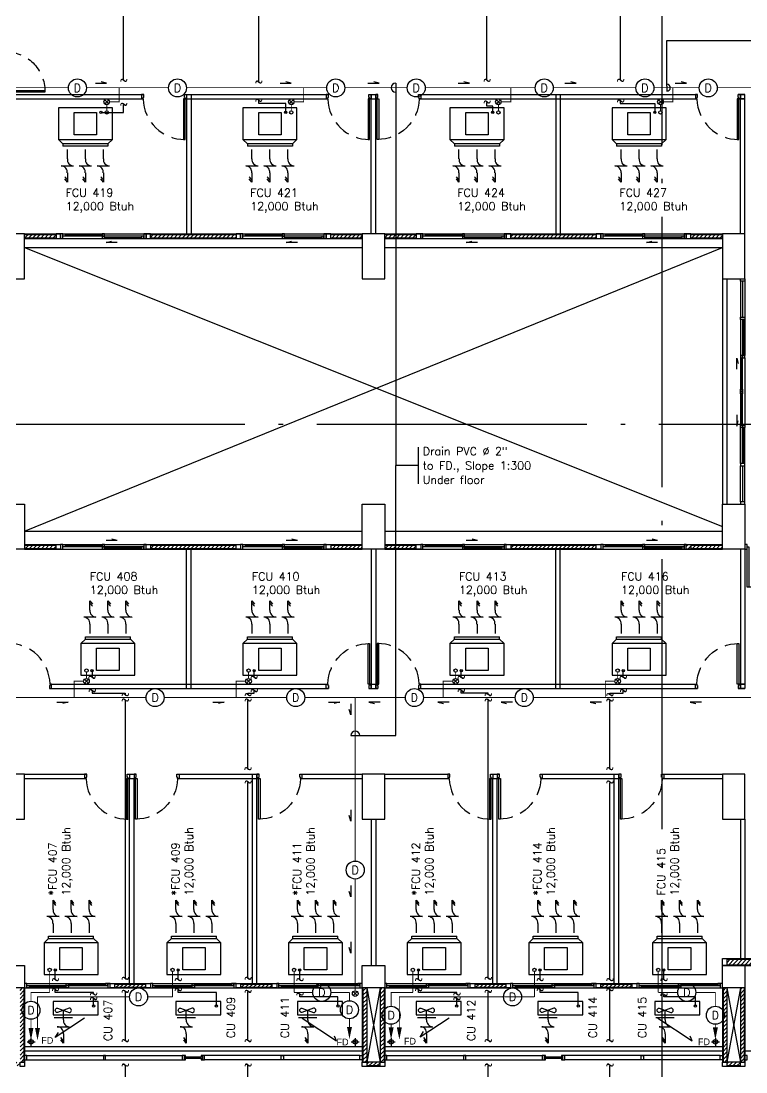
# Model space of a CAD drawing. Header units: millimetres. Extents: x -398 to 816, y -1 to 208.
# Drawn here: x 511.76 to 527.86, y 13.28 to 36.63 of the extents above; entities that cross this region are included whole.
import ezdxf
from ezdxf.enums import TextEntityAlignment as Align

# ---------------------------------------------------------------- set-up
doc = ezdxf.new("R2010")
doc.units = ezdxf.units.MM
doc.linetypes.add('ACAD_ISO04W100', pattern=[30, 24, -3, 0, -3])
doc.linetypes.add('DASHED', pattern=[0.75, 0.5, -0.25])
for name, color, linetype in [('AA_Column', 5, 'Continuous'), ('AA_Door', 3, 'Continuous'), ('AA_FD', 6, 'Continuous'), ('AA_Floor', 31, 'Continuous'), ('AA_Hatch', 8, 'Continuous'), ('AA_Wall', 1, 'Continuous'), ('AA_Window', 4, 'Continuous'), ('AC DRAIN', 240, 'Continuous'), ('AC FCU', 221, 'Continuous'), ('AC LINE', 171, 'Continuous')]:
    doc.layers.add(name, color=color, linetype=linetype)
doc.styles.add('Romand', font='romand.shx')
doc.styles.add('Romans', font='romans.shx')
doc.styles.add('style2', font='vit-s.shx', dxfattribs={"height": 3.2})
pattern_1 = [(45, (-498.769, -475.90679), (-0.0449012806, 0.0449012806), [])]

# ---------------------------------------------------------------- blocks, each defined once
blk = doc.blocks.new('c')
at = {"layer": 'AA_Column', "color": 9}
blk.add_lwpolyline([(0.25, -0.5), (0.25, -0.5), (0.25, 0.5), (-0.25, 0.5), (-0.25, -0.5), (-0.25, -0.5), (-0.25, -0.5), (0.25, -0.5)], close=True, dxfattribs=at)
blk = doc.blocks.new('door_90')
at = {"layer": 'AA_Door', "color": 9}
blk.add_lwpolyline([(0.07, 0.1), (0.07, 1), (0.035, 1), (0.035, 0.1)], close=True, dxfattribs=at)
for points in [[(0, 0), (0, 0.1), (0.035, 0.1), (0.035, 0.065), (0.05, 0.065), (0.05, 0), (0, 0)], [(1, 0), (1, 0.1), (0.965, 0.1), (0.965, 0.065), (0.95, 0.065), (0.95, 0), (1, 0)]]:
    blk.add_lwpolyline(points, dxfattribs=at)
at = {"layer": 'AA_Door', "color": 9, "linetype": 'DASHED', "ltscale": 0.75}
blk.add_arc((0.043, 0.077), 0.923, 1.5795, 90.5293, dxfattribs=at)
blk = doc.blocks.new('door_180s')
at = {"layer": 'AA_Door', "color": 9}
for points in [[(-0.1, 1.9), (0, 1.9), (0, 1.85), (-0.1, 1.85)], [(-0.05, 1.815), (0.85, 1.815), (0.85, 1.85), (-0.05, 1.85)], [(-0.05, 0.085), (-0.95, 0.085), (-0.95, 0.05), (-0.05, 0.05)], [(-0.1, 0.05), (0, 0.05), (0, 0), (-0.1, 0)]]:
    blk.add_lwpolyline(points, close=True, dxfattribs=at)
at = {"layer": 'AA_Door', "color": 9, "linetype": 'DASHED', "ltscale": 0.75}
for centre, start, end in [((-0.027, 1.826), 268.4655, 0.5022), ((-0.073, 0.074), 88.4655, 180.5022)]:
    blk.add_arc(centre, 0.877, start, end, dxfattribs=at)
blk = doc.blocks.new('AC')
at = {"layer": 'AC FCU', "color": 8}
for p, q in [((-0.4, 1.651), (-0.342, 1.578)), ((-0.4, 1.444), (-0.4, 1.651)), ((0, 1.444), (0, 1.651)), ((0, 1.651), (0.058, 1.578)), ((0.4, 1.651), (0.458, 1.578)), ((0.4, 1.444), (0.4, 1.651)), ((-0.4, 1.601), (-0.342, 1.528)), ((0, 1.601), (0.058, 1.528)), ((0.4, 1.601), (0.458, 1.528)), ((-0.264, 1.289), (-0.536, 1.289)), ((0.136, 1.289), (-0.136, 1.289)), ((0.536, 1.289), (0.264, 1.289)), ((-0.4, 1.134), (-0.4, 0.926)), ((0, 1.134), (0, 0.926)), ((0.4, 1.134), (0.4, 0.926))]:
    blk.add_line(p, q, dxfattribs=at)
at = {"layer": 'AC FCU'}
for p, q in [((-0.5, 0.8), (-0.6, 0.7)), ((-0.5, 0.8), (-0.5, 0.85)), ((-0.5, 0.85), (0.5, 0.85)), ((-0.5, 0.8), (0.5, 0.8)), ((0.5, 0.8), (0.5, 0.85)), ((0.5, 0.8), (0.6, 0.7))]:
    blk.add_line(p, q, dxfattribs=at)
blk.add_lwpolyline([(-0.6, 0), (0.6, 0), (0.6, 0.7), (-0.6, 0.7)], close=True, dxfattribs=at)
at = {"layer": 'AC FCU', "color": 8}
blk.add_lwpolyline([(-0.25, 0.1), (-0.25, 0.6), (0.25, 0.6), (0.25, 0.1)], close=True, dxfattribs=at)
at = {"layer": 'AC FCU'}
blk.add_circle((-0.35, 0.1), 0.025, dxfattribs=at)
at = {"layer": 'AC FCU', "color": 8}
for centre, start, end in [((-0.26, 1.429), 173.9498, 268.5513), ((0.14, 1.429), 173.9498, 268.5513), ((0.54, 1.429), 173.9498, 268.5513), ((-0.54, 1.148), 353.9498, 88.5513), ((-0.14, 1.148), 353.9498, 88.5513), ((0.26, 1.148), 353.9498, 88.5513)]:
    blk.add_arc(centre, 0.14, start, end, dxfattribs=at)
blk = doc.blocks.new('ACC1')
at = {"layer": 'AC FCU', "color": 8}
for p, q in [((-0.36, 0.474), (-0.36, 0.067)), ((-0.925, 0.27), (-0.852, 0.328)), ((-0.718, 0.27), (-0.925, 0.27)), ((-0.875, 0.27), (-0.802, 0.328)), ((-0.562, 0.407), (-0.562, 0.134)), ((-0.407, 0.27), (-0.2, 0.27))]:
    blk.add_line(p, q, dxfattribs=at)
at = {"layer": 'AC FCU'}
for p, q in [((0, 0.5), (-0.3, 0.5)), ((-0.3, 0.5), (-0.3, -0.5)), ((0, -0.5), (0, 0.5)), ((-0.3, -0.5), (0, -0.5))]:
    blk.add_line(p, q, dxfattribs=at)
blk.add_lwpolyline([(-0.25, 0.4, -1), (-0.15, 0.4), (-0.25, 0.141, 1), (-0.15, 0.141), (-0.25, 0.4)], format="xyb", dxfattribs=at)
blk.add_circle((-0.1, -0.4), 0.025, dxfattribs=at)
at = {"layer": 'AC FCU', "color": 8}
for centre, start, end in [((-0.703, 0.41), 263.9498, 358.5513), ((-0.422, 0.131), 83.9498, 178.5513)]:
    blk.add_arc(centre, 0.14, start, end, dxfattribs=at)
blk = doc.blocks.new('DOWN')
at = {"layer": 'AC DRAIN'}
for p, q in [((-0.044, -0.044), (0.044, 0.044)), ((0.044, -0.044), (-0.044, 0.044))]:
    blk.add_line(p, q, dxfattribs=at)
blk.add_circle((0, 0), 0.0625, dxfattribs=at)
blk = doc.blocks.new('POINT_Drain')
at = {"layer": 'Defpoints'}
blk.add_circle((0, 0), 0.2, dxfattribs=at)
at = {"layer": 'AC DRAIN', "insert": (0, 0), "char_height": 0.18, "width": 0.25231, "attachment_point": 5, "style": 'Romans'}
blk.add_mtext('D', dxfattribs=at)

msp = doc.modelspace()

# ---------------------------------------------------------------- hatches: boundary and pattern name
at = {"layer": 'AA_Hatch'}
h = msp.add_hatch(dxfattribs=at)
h.set_pattern_fill('ANSI31', color=9, scale=0.02, style=0)
h.set_pattern_definition(pattern_1)
h.paths.add_polyline_path([(512.54, 31.884), (511.84, 31.884), (511.84, 31.814), (512.54, 31.814)])
h = msp.add_hatch(dxfattribs=at)
h.set_pattern_fill('ANSI31', color=9, scale=0.02, style=0)
h.set_pattern_definition(pattern_1)
h.paths.add_polyline_path([(516.54, 31.884), (514.64, 31.884), (514.64, 31.814), (516.54, 31.814)])
h = msp.add_hatch(dxfattribs=at)
h.set_pattern_fill('ANSI31', color=9, scale=0.02, style=0)
h.set_pattern_definition(pattern_1)
h.paths.add_polyline_path([(519.34, 31.884), (518.64, 31.884), (518.64, 31.814), (519.34, 31.814)])
h.paths.add_polyline_path([(520.54, 31.884), (519.84, 31.884), (519.84, 31.814), (520.54, 31.814)])
h = msp.add_hatch(dxfattribs=at)
h.set_pattern_fill('ANSI31', color=9, scale=0.02, style=0)
h.set_pattern_definition(pattern_1)
h.paths.add_polyline_path([(524.54, 31.884), (522.939, 31.884), (522.939, 31.814), (524.54, 31.814)])
h.paths.add_polyline_path([(522.939, 31.884), (522.64, 31.884), (522.64, 31.814), (522.939, 31.814)])
h = msp.add_hatch(dxfattribs=at)
h.set_pattern_fill('ANSI31', color=9, scale=0.02, style=0)
h.set_pattern_definition(pattern_1)
h.paths.add_polyline_path([(527.34, 31.884), (526.64, 31.884), (526.64, 31.814), (527.34, 31.814)])
h = msp.add_hatch(dxfattribs=at)
h.set_pattern_fill('ANSI31', color=9, scale=0.02, style=0)
h.set_pattern_definition(pattern_1)
h.paths.add_polyline_path([(512.54, 24.914), (512.54, 24.984), (511.84, 24.984), (511.84, 24.914)])
h = msp.add_hatch(dxfattribs=at)
h.set_pattern_fill('ANSI31', color=9, scale=0.02, style=0)
h.set_pattern_definition(pattern_1)
h.paths.add_polyline_path([(514.64, 24.984), (514.64, 24.914), (516.54, 24.914), (516.54, 24.984)])
h = msp.add_hatch(dxfattribs=at)
h.set_pattern_fill('ANSI31', color=9, scale=0.02, style=0)
h.set_pattern_definition(pattern_1)
h.paths.add_polyline_path([(520.54, 24.914), (520.54, 24.984), (519.84, 24.984), (519.84, 24.914)])
h.paths.add_polyline_path([(519.34, 24.914), (519.34, 24.984), (518.64, 24.984), (518.64, 24.914)])
h = msp.add_hatch(dxfattribs=at)
h.set_pattern_fill('ANSI31', color=9, scale=0.02, style=0)
h.set_pattern_definition(pattern_1)
h.paths.add_polyline_path([(524.54, 24.984), (522.939, 24.984), (522.939, 24.914), (524.54, 24.914)])
h.paths.add_polyline_path([(522.939, 24.984), (522.64, 24.984), (522.64, 24.914), (522.939, 24.914)])
h = msp.add_hatch(dxfattribs=at)
h.set_pattern_fill('ANSI31', color=9, scale=0.02, style=0)
h.set_pattern_definition(pattern_1)
h.paths.add_polyline_path([(527.34, 24.984), (526.54, 24.984), (526.54, 24.914), (527.34, 24.914)])
h = msp.add_hatch(dxfattribs=at)
h.set_pattern_fill('ANSI31', color=9, scale=0.02, style=0)
h.set_pattern_definition(pattern_1)
h.paths.add_polyline_path([(534.24, 15.784), (527.44, 15.784), (527.44, 15.664), (534.24, 15.664)])
h.paths.add_polyline_path([(535.44, 15.149), (535.355, 15.149), (535.355, 13.499), (535.44, 13.499)])
h.paths.add_polyline_path([(535.74, 13.499), (535.44, 13.499), (535.44, 13.414), (535.74, 13.414)])
h.paths.add_polyline_path([(535.74, 15.784), (535.44, 15.784), (535.44, 15.664), (535.74, 15.664)])
h = msp.add_hatch(dxfattribs=at)
h.set_pattern_fill('ANSI31', color=9, scale=0.02, style=0)
h.set_pattern_definition(pattern_1)
h.paths.add_polyline_path([(513.84, 15.234), (513.84, 15.164), (514.537, 15.164), (514.537, 15.234)])
h = msp.add_hatch(dxfattribs=at)
h.set_pattern_fill('ANSI31', color=9, scale=0.02, style=0)
h.set_pattern_definition(pattern_1)
h.paths.add_polyline_path([(516.637, 15.234), (516.637, 15.164), (517.34, 15.164), (517.34, 15.234)])
h = msp.add_hatch(dxfattribs=at)
h.set_pattern_fill('ANSI31', color=9, scale=0.02, style=0)
h.set_pattern_definition(pattern_1)
h.paths.add_polyline_path([(522.537, 15.234), (521.84, 15.234), (521.84, 15.164), (522.537, 15.164)])
h = msp.add_hatch(dxfattribs=at)
h.set_pattern_fill('ANSI31', color=9, scale=0.02, style=0)
h.set_pattern_definition(pattern_1)
h.paths.add_polyline_path([(525.34, 15.164), (525.34, 15.234), (524.637, 15.234), (524.637, 15.164)])
h = msp.add_hatch(dxfattribs=at)
h.set_pattern_fill('ANSI31', color=9, scale=0.02, style=0)
h.set_pattern_definition(pattern_1)
h.paths.add_polyline_path([(511.44, 15.149), (511.355, 15.149), (511.355, 13.499), (511.44, 13.499)])
h.paths.add_polyline_path([(511.825, 15.149), (511.74, 15.149), (511.74, 13.499), (511.825, 13.499)])
h.paths.add_polyline_path([(511.74, 13.499), (511.44, 13.499), (511.44, 13.414), (511.74, 13.414)])
h.paths.add_polyline_path([(519.44, 15.149), (519.355, 15.149), (519.355, 13.499), (519.44, 13.499)])
h.paths.add_polyline_path([(519.825, 15.149), (519.74, 15.149), (519.74, 13.499), (519.825, 13.499)])
h.paths.add_polyline_path([(519.74, 13.499), (519.44, 13.499), (519.44, 13.414), (519.74, 13.414)])
h = msp.add_hatch(dxfattribs=at)
h.set_pattern_fill('ANSI31', color=9, scale=0.02, style=0)
h.set_pattern_definition(pattern_1)
h.paths.add_polyline_path([(527.44, 15.149), (527.355, 15.149), (527.355, 13.499), (527.44, 13.499)])
h.paths.add_polyline_path([(527.825, 15.149), (527.74, 15.149), (527.74, 13.499), (527.825, 13.499)])
h.paths.add_polyline_path([(527.74, 13.499), (527.44, 13.499), (527.44, 13.414), (527.74, 13.414)])

# ---------------------------------------------------------------- linework, layer by layer
at = {"layer": 'AA_Column', "color": 9}
for points in [[(511.34, 18.899), (511.84, 18.899), (511.84, 19.899), (511.34, 19.899)], [(519.34, 18.899), (519.84, 18.899), (519.84, 19.899), (519.34, 19.899)], [(527.34, 18.899), (527.84, 18.899), (527.84, 19.899), (527.34, 19.899)], [(511.34, 15.649), (511.84, 15.649), (511.84, 15.149), (511.34, 15.149)], [(519.34, 15.649), (519.84, 15.649), (519.84, 15.149), (519.34, 15.149)], [(527.34, 15.649), (527.84, 15.649), (527.84, 15.149), (527.34, 15.149)]]:
    msp.add_lwpolyline(points, close=True, dxfattribs=at)
at = {"layer": 'AA_FD', "color": 6}
for p, q in [((513.172, 14.476), (512.522, 14.05)), ((518.005, 14.476), (518.772, 13.972)), ((521.272, 14.476), (520.63, 14.055)), ((525.905, 14.476), (526.672, 13.972)), ((511.982, 14.035), (511.982, 13.857)), ((511.982, 13.949), (511.982, 14.01)), ((512.522, 14.05), (512.595, 14.157)), ((518.772, 13.972), (518.726, 14.073)), ((519.185, 14.035), (519.185, 13.857)), ((519.185, 13.949), (519.185, 14.01)), ((519.982, 14.035), (519.982, 13.857)), ((519.982, 13.949), (519.982, 14.01)), ((520.63, 14.055), (520.701, 14.182)), ((526.672, 13.972), (526.626, 14.073)), ((527.185, 14.035), (527.185, 13.857)), ((527.185, 13.949), (527.185, 14.01)), ((511.895, 13.949), (512.073, 13.949)), ((511.982, 13.949), (511.92, 13.949)), ((519.098, 13.949), (519.276, 13.949)), ((519.185, 13.949), (519.123, 13.949)), ((519.895, 13.949), (520.073, 13.949)), ((519.982, 13.949), (519.92, 13.949)), ((527.098, 13.949), (527.276, 13.949)), ((527.185, 13.949), (527.123, 13.949))]:
    msp.add_line(p, q, dxfattribs=at)
for centre in [(511.982, 13.949), (519.185, 13.949), (519.982, 13.949), (527.185, 13.949)]:
    msp.add_circle(centre, 0.05, dxfattribs=at)
at = {"layer": 'AA_Floor', "color": 9}
for p, q in [((511.84, 31.599), (519.34, 31.599)), ((511.84, 31.599), (527.34, 25.399)), ((511.84, 25.299), (527.34, 31.599)), ((519.84, 31.599), (527.34, 31.599)), ((511.84, 25.299), (519.34, 25.299)), ((519.84, 25.299), (527.34, 25.299)), ((511.84, 13.849), (519.34, 13.849)), ((519.84, 13.849), (527.34, 13.849)), ((511.84, 13.749), (519.34, 13.749)), ((519.84, 13.749), (527.34, 13.749)), ((527.84, 13.749), (535.34, 13.749))]:
    msp.add_line(p, q, dxfattribs=at)
at = {"layer": 'AA_Wall', "color": 9}
for p, q in [((505.84, 34.999), (514.49, 34.999)), ((505.84, 34.899), (514.475, 34.899)), ((511.44, 34.999), (514.49, 34.999)), ((511.44, 34.899), (514.475, 34.899)), ((515.39, 34.999), (518.59, 34.999)), ((515.405, 34.899), (518.575, 34.899)), ((515.44, 34.999), (515.44, 31.899)), ((515.54, 34.999), (515.54, 31.899)), ((519.49, 34.999), (519.69, 34.999)), ((519.505, 34.899), (519.675, 34.899)), ((519.54, 31.899), (519.54, 34.999)), ((519.64, 31.899), (519.64, 34.999)), ((520.59, 34.999), (526.79, 34.999)), ((520.605, 34.899), (526.775, 34.899)), ((523.64, 34.999), (523.64, 31.899)), ((523.74, 34.999), (523.74, 31.899)), ((527.69, 34.999), (527.84, 34.999)), ((527.84, 34.999), (527.69, 34.999)), ((527.705, 34.899), (527.84, 34.899)), ((527.84, 34.899), (527.705, 34.899)), ((527.84, 34.999), (527.74, 34.999)), ((527.74, 31.899), (527.74, 34.999)), ((527.84, 31.899), (527.84, 34.999)), ((511.84, 31.899), (512.64, 31.899)), ((511.84, 31.884), (512.54, 31.884)), ((511.84, 31.814), (512.54, 31.814)), ((511.84, 31.799), (512.64, 31.799)), ((514.54, 31.899), (516.64, 31.899)), ((514.54, 31.799), (516.64, 31.799)), ((514.64, 31.884), (516.54, 31.884)), ((514.64, 31.814), (516.54, 31.814)), ((518.54, 31.899), (519.34, 31.899)), ((518.545, 31.799), (519.34, 31.799)), ((518.64, 31.884), (519.34, 31.884)), ((518.64, 31.814), (519.34, 31.814)), ((519.84, 31.899), (520.64, 31.899)), ((519.84, 31.884), (520.54, 31.884)), ((519.84, 31.814), (520.54, 31.814)), ((519.84, 31.799), (520.64, 31.799)), ((522.54, 31.899), (524.64, 31.899)), ((522.54, 31.799), (524.64, 31.799)), ((522.64, 31.884), (524.54, 31.884)), ((522.64, 31.814), (524.54, 31.814)), ((526.54, 31.899), (527.34, 31.899)), ((526.545, 31.799), (527.34, 31.799)), ((526.64, 31.884), (527.34, 31.884)), ((526.64, 31.814), (527.34, 31.814)), ((527.34, 30.899), (527.34, 25.899)), ((527.44, 30.899), (527.44, 25.899)), ((511.84, 24.999), (512.64, 24.999)), ((511.84, 24.984), (512.54, 24.984)), ((514.54, 24.999), (516.64, 24.999)), ((514.64, 24.984), (516.54, 24.984)), ((518.54, 24.999), (519.34, 24.999)), ((518.64, 24.984), (519.34, 24.984)), ((519.84, 24.999), (520.64, 24.999)), ((519.84, 24.984), (520.54, 24.984)), ((522.54, 24.999), (524.64, 24.999)), ((522.64, 24.984), (524.54, 24.984)), ((526.54, 24.999), (527.34, 24.999)), ((526.64, 24.984), (527.34, 24.984)), ((511.84, 24.914), (512.54, 24.914)), ((511.84, 24.899), (512.64, 24.899)), ((514.54, 24.899), (516.64, 24.899)), ((514.64, 24.914), (516.54, 24.914)), ((515.44, 21.799), (515.44, 24.899)), ((515.54, 21.799), (515.54, 24.899)), ((518.545, 24.899), (519.34, 24.899)), ((518.64, 24.914), (519.34, 24.914)), ((519.54, 24.899), (519.54, 21.799)), ((519.64, 24.899), (519.64, 21.799)), ((519.84, 24.914), (520.54, 24.914)), ((519.84, 24.899), (520.64, 24.899)), ((522.54, 24.899), (524.64, 24.899)), ((522.64, 24.914), (524.54, 24.914)), ((523.64, 21.799), (523.64, 24.899)), ((523.74, 21.799), (523.74, 24.899)), ((526.545, 24.899), (527.34, 24.899)), ((526.64, 24.914), (527.34, 24.914)), ((527.74, 24.899), (527.74, 21.799)), ((527.84, 24.899), (527.84, 21.799)), ((512.39, 21.799), (518.59, 21.799)), ((512.405, 21.899), (518.575, 21.899)), ((519.49, 21.799), (519.69, 21.799)), ((519.505, 21.899), (519.675, 21.899)), ((520.59, 21.799), (526.79, 21.799)), ((520.605, 21.899), (526.775, 21.899)), ((527.84, 21.799), (527.69, 21.799)), ((527.69, 21.799), (527.84, 21.799)), ((527.84, 21.899), (527.705, 21.899)), ((527.705, 21.899), (527.84, 21.899)), ((527.84, 21.799), (527.74, 21.799)), ((511.84, 19.899), (513.222, 19.899)), ((514.122, 19.899), (514.322, 19.899)), ((515.222, 19.899), (517.052, 19.899)), ((516.902, 15.249), (516.902, 19.899)), ((517.002, 15.249), (517.002, 19.899)), ((517.952, 19.899), (519.34, 19.899)), ((519.84, 19.899), (521.24, 19.899)), ((522.19, 19.899), (522.39, 19.899)), ((523.29, 19.899), (525.04, 19.899)), ((524.94, 15.249), (524.94, 19.899)), ((525.04, 15.249), (525.04, 19.899)), ((525.99, 19.899), (527.34, 19.899)), ((511.84, 19.799), (513.207, 19.799)), ((514.137, 19.799), (514.307, 19.799)), ((514.172, 15.249), (514.172, 19.799)), ((514.272, 15.249), (514.272, 19.799)), ((515.237, 19.799), (517.037, 19.799)), ((517.967, 19.799), (519.34, 19.799)), ((519.84, 19.799), (521.24, 19.799)), ((522.205, 19.799), (522.375, 19.799)), ((522.24, 15.249), (522.24, 19.799)), ((522.34, 15.249), (522.34, 19.799)), ((523.305, 19.799), (525.037, 19.799)), ((526.005, 19.799), (527.34, 19.799)), ((519.54, 18.899), (519.54, 15.649)), ((519.64, 18.899), (519.64, 15.649)), ((527.74, 18.899), (527.74, 15.799)), ((527.84, 18.899), (527.84, 15.799)), ((527.34, 15.649), (527.34, 15.799)), ((527.34, 15.799), (534.24, 15.799)), ((527.34, 15.649), (534.24, 15.649)), ((527.34, 15.649), (534.24, 15.649)), ((527.44, 15.784), (534.24, 15.784)), ((527.44, 15.664), (534.24, 15.664)), ((513.74, 15.249), (514.637, 15.249)), ((513.84, 15.234), (514.537, 15.234)), ((516.537, 15.249), (517.44, 15.249)), ((516.637, 15.234), (517.34, 15.234)), ((521.74, 15.249), (522.637, 15.249)), ((521.84, 15.234), (522.537, 15.234)), ((524.537, 15.249), (525.44, 15.249)), ((524.637, 15.234), (525.34, 15.234)), ((511.825, 15.149), (511.825, 13.499)), ((511.84, 15.149), (511.84, 13.499)), ((513.74, 15.149), (514.637, 15.149)), ((513.84, 15.164), (514.537, 15.164)), ((516.537, 15.149), (517.44, 15.149)), ((516.637, 15.164), (517.34, 15.164)), ((519.34, 15.149), (519.34, 13.499)), ((519.355, 15.149), (519.355, 13.499)), ((519.44, 15.149), (519.44, 13.499)), ((519.74, 15.149), (519.44, 13.499)), ((519.44, 15.149), (519.74, 13.499)), ((519.74, 15.149), (519.74, 13.499)), ((519.825, 15.149), (519.825, 13.499)), ((519.84, 15.149), (519.84, 13.499)), ((521.74, 15.149), (522.637, 15.149)), ((521.84, 15.164), (522.537, 15.164)), ((524.537, 15.149), (525.44, 15.149)), ((524.637, 15.164), (525.34, 15.164)), ((527.34, 15.149), (527.34, 13.499)), ((527.34, 15.149), (527.34, 13.499)), ((527.355, 15.149), (527.355, 13.499)), ((527.44, 15.149), (527.44, 13.499)), ((527.44, 15.149), (527.74, 13.499)), ((527.74, 15.149), (527.44, 13.499)), ((527.44, 15.149), (527.44, 13.499)), ((527.74, 15.149), (527.74, 13.499)), ((527.825, 15.149), (527.825, 13.499)), ((527.84, 15.149), (527.84, 13.499)), ((511.89, 13.649), (515.34, 13.649)), ((511.89, 13.549), (515.34, 13.549)), ((513.64, 13.549), (513.64, 13.649)), ((519.29, 13.649), (515.84, 13.649)), ((519.29, 13.549), (515.84, 13.549)), ((517.54, 13.549), (517.54, 13.649)), ((519.89, 13.649), (523.34, 13.649)), ((519.89, 13.549), (523.34, 13.549)), ((521.64, 13.549), (521.64, 13.649)), ((527.29, 13.649), (523.84, 13.649)), ((527.29, 13.549), (523.84, 13.549)), ((525.54, 13.549), (525.54, 13.649)), ((519.74, 13.499), (519.44, 13.499)), ((519.74, 13.414), (519.44, 13.414)), ((519.74, 13.399), (519.44, 13.399)), ((527.74, 13.499), (527.44, 13.499)), ((527.74, 13.414), (527.44, 13.414)), ((527.74, 13.399), (527.44, 13.399))]:
    msp.add_line(p, q, dxfattribs=at)
for points in [[(512.54, 31.799), (512.64, 31.799), (512.64, 31.899), (512.54, 31.899)], [(514.54, 31.799), (514.64, 31.799), (514.64, 31.899), (514.54, 31.899)], [(516.54, 31.799), (516.64, 31.799), (516.64, 31.899), (516.54, 31.899)], [(518.54, 31.799), (518.64, 31.799), (518.64, 31.899), (518.54, 31.899)], [(520.54, 31.799), (520.64, 31.799), (520.64, 31.899), (520.54, 31.899)], [(522.54, 31.799), (522.64, 31.799), (522.64, 31.899), (522.54, 31.899)], [(524.54, 31.799), (524.64, 31.799), (524.64, 31.899), (524.54, 31.899)], [(526.54, 31.799), (526.64, 31.799), (526.64, 31.899), (526.54, 31.899)], [(512.54, 24.999), (512.64, 24.999), (512.64, 24.899), (512.54, 24.899)], [(514.54, 24.999), (514.64, 24.999), (514.64, 24.899), (514.54, 24.899)], [(516.54, 24.999), (516.64, 24.999), (516.64, 24.899), (516.54, 24.899)], [(518.54, 24.999), (518.64, 24.999), (518.64, 24.899), (518.54, 24.899)], [(520.54, 24.999), (520.64, 24.999), (520.64, 24.899), (520.54, 24.899)], [(522.54, 24.999), (522.64, 24.999), (522.64, 24.899), (522.54, 24.899)], [(524.54, 24.999), (524.64, 24.999), (524.64, 24.899), (524.54, 24.899)], [(526.54, 24.999), (526.64, 24.999), (526.64, 24.899), (526.54, 24.899)], [(527.34, 15.799), (527.44, 15.799), (527.44, 15.649), (527.34, 15.649)], [(513.74, 15.249), (513.84, 15.249), (513.84, 15.149), (513.74, 15.149)], [(514.537, 15.249), (514.637, 15.249), (514.637, 15.149), (514.537, 15.149)], [(516.537, 15.249), (516.637, 15.249), (516.637, 15.149), (516.537, 15.149)], [(517.34, 15.249), (517.44, 15.249), (517.44, 15.149), (517.34, 15.149)], [(521.74, 15.249), (521.84, 15.249), (521.84, 15.149), (521.74, 15.149)], [(522.537, 15.249), (522.637, 15.249), (522.637, 15.149), (522.537, 15.149)], [(524.537, 15.249), (524.637, 15.249), (524.637, 15.149), (524.537, 15.149)], [(525.34, 15.249), (525.44, 15.249), (525.44, 15.149), (525.34, 15.149)], [(511.84, 13.399), (511.74, 13.399), (511.74, 13.499), (511.84, 13.499)], [(519.44, 13.399), (519.34, 13.399), (519.34, 13.499), (519.44, 13.499)], [(519.84, 13.399), (519.74, 13.399), (519.74, 13.499), (519.84, 13.499)], [(527.34, 13.499), (527.44, 13.499), (527.44, 13.399), (527.34, 13.399)], [(527.34, 13.499), (527.44, 13.499), (527.44, 13.399), (527.34, 13.399)], [(527.44, 13.399), (527.34, 13.399), (527.34, 13.499), (527.44, 13.499)], [(527.84, 13.399), (527.74, 13.399), (527.74, 13.499), (527.84, 13.499)]]:
    msp.add_lwpolyline(points, close=True, dxfattribs=at)
at = {"layer": 'AA_Window', "color": 9}
for p, q in [((512.69, 31.899), (514.545, 31.899)), ((514.49, 31.849), (512.69, 31.849)), ((512.69, 31.799), (514.545, 31.799)), ((513.565, 31.874), (512.74, 31.874)), ((513.615, 31.849), (513.615, 31.899)), ((513.615, 31.824), (514.44, 31.824)), ((516.69, 31.899), (518.545, 31.899)), ((518.49, 31.849), (516.69, 31.849)), ((516.69, 31.799), (518.545, 31.799)), ((517.565, 31.874), (516.74, 31.874)), ((517.615, 31.849), (517.615, 31.899)), ((517.615, 31.824), (518.44, 31.824)), ((520.69, 31.899), (522.545, 31.899)), ((522.49, 31.849), (520.69, 31.849)), ((520.69, 31.799), (522.545, 31.799)), ((521.565, 31.874), (520.74, 31.874)), ((521.615, 31.849), (521.615, 31.899)), ((521.615, 31.824), (522.44, 31.824)), ((524.69, 31.899), (526.545, 31.899)), ((526.49, 31.849), (524.69, 31.849)), ((524.69, 31.799), (526.545, 31.799)), ((525.565, 31.874), (524.74, 31.874)), ((525.615, 31.849), (525.615, 31.899)), ((525.615, 31.824), (526.44, 31.824)), ((513.653, 31.707), (513.773, 31.74)), ((513.9, 31.707), (513.653, 31.707)), ((517.653, 31.707), (517.773, 31.74)), ((517.9, 31.707), (517.653, 31.707)), ((521.653, 31.707), (521.773, 31.74)), ((521.9, 31.707), (521.653, 31.707)), ((525.653, 31.707), (525.773, 31.74)), ((525.9, 31.707), (525.653, 31.707)), ((527.74, 30.849), (527.74, 30.049)), ((527.79, 30.849), (527.79, 30.049)), ((527.84, 30.849), (527.84, 30.049)), ((527.74, 29.999), (527.74, 29.199)), ((527.79, 29.999), (527.79, 29.199)), ((527.815, 29.999), (527.815, 29.199)), ((527.84, 29.999), (527.84, 29.199)), ((527.659, 28.896), (527.659, 29.143)), ((527.659, 29.143), (527.691, 29.023)), ((527.74, 29.149), (527.74, 27.649)), ((527.765, 28.449), (527.765, 29.149)), ((527.79, 28.374), (527.79, 29.149)), ((527.84, 29.149), (527.84, 27.649)), ((527.74, 28.399), (527.79, 28.399)), ((527.765, 27.649), (527.765, 28.349)), ((527.79, 27.649), (527.79, 28.374)), ((527.659, 27.877), (527.659, 27.63)), ((527.659, 27.63), (527.691, 27.75)), ((527.74, 26.799), (527.74, 27.599)), ((527.79, 26.799), (527.79, 27.599)), ((527.815, 26.799), (527.815, 27.599)), ((527.84, 26.799), (527.84, 27.599)), ((527.74, 25.949), (527.74, 26.749)), ((527.79, 26.749), (527.79, 25.949)), ((527.84, 25.949), (527.84, 26.749)), ((512.69, 24.999), (514.545, 24.999)), ((513.615, 24.949), (513.615, 24.999)), ((513.9, 25.088), (513.653, 25.088)), ((513.9, 25.088), (513.78, 25.12)), ((516.69, 24.999), (518.545, 24.999)), ((517.615, 24.949), (517.615, 24.999)), ((517.9, 25.088), (517.653, 25.088)), ((517.9, 25.088), (517.78, 25.12)), ((520.69, 24.999), (522.545, 24.999)), ((521.615, 24.949), (521.615, 24.999)), ((521.9, 25.088), (521.653, 25.088)), ((521.9, 25.088), (521.78, 25.12)), ((524.69, 24.999), (526.545, 24.999)), ((525.615, 24.949), (525.615, 24.999)), ((525.9, 25.088), (525.653, 25.088)), ((525.9, 25.088), (525.78, 25.12)), ((514.49, 24.949), (512.69, 24.949)), ((512.69, 24.899), (514.545, 24.899)), ((513.565, 24.974), (512.74, 24.974)), ((513.615, 24.924), (514.44, 24.924)), ((518.49, 24.949), (516.69, 24.949)), ((516.69, 24.899), (518.545, 24.899)), ((517.565, 24.974), (516.74, 24.974)), ((517.615, 24.924), (518.44, 24.924)), ((522.49, 24.949), (520.69, 24.949)), ((520.69, 24.899), (522.545, 24.899)), ((521.565, 24.974), (520.74, 24.974)), ((521.615, 24.924), (522.44, 24.924)), ((526.49, 24.949), (524.69, 24.949)), ((524.69, 24.899), (526.545, 24.899)), ((525.565, 24.974), (524.74, 24.974)), ((525.615, 24.924), (526.44, 24.924)), ((511.89, 15.249), (513.745, 15.249)), ((511.89, 15.199), (513.69, 15.199)), ((512.815, 15.224), (513.64, 15.224)), ((514.687, 15.249), (516.542, 15.249)), ((514.687, 15.199), (516.487, 15.199)), ((515.612, 15.224), (516.437, 15.224)), ((517.49, 15.249), (519.29, 15.249)), ((517.49, 15.199), (519.29, 15.199)), ((518.415, 15.224), (519.24, 15.224)), ((519.89, 15.249), (521.745, 15.249)), ((519.89, 15.199), (521.69, 15.199)), ((520.815, 15.224), (521.64, 15.224)), ((522.687, 15.249), (524.542, 15.249)), ((522.687, 15.199), (524.487, 15.199)), ((523.612, 15.224), (524.437, 15.224)), ((525.49, 15.249), (527.29, 15.249)), ((525.49, 15.199), (527.29, 15.199)), ((526.415, 15.224), (527.24, 15.224)), ((511.89, 15.149), (513.745, 15.149)), ((512.765, 15.174), (511.94, 15.174)), ((514.687, 15.149), (516.542, 15.149)), ((515.562, 15.174), (514.737, 15.174)), ((517.49, 15.149), (519.29, 15.149)), ((518.365, 15.174), (517.54, 15.174)), ((519.89, 15.149), (521.745, 15.149)), ((520.765, 15.174), (519.94, 15.174)), ((522.687, 15.149), (524.542, 15.149)), ((523.562, 15.174), (522.737, 15.174)), ((525.49, 15.149), (527.29, 15.149)), ((526.365, 15.174), (525.54, 15.174))]:
    msp.add_line(p, q, dxfattribs=at)
for points in [[(512.64, 31.899), (512.64, 31.799), (512.69, 31.799), (512.69, 31.899)], [(512.74, 31.899), (512.74, 31.849), (512.69, 31.849), (512.69, 31.899)], [(513.565, 31.899), (513.565, 31.849), (513.615, 31.849), (513.615, 31.899)], [(513.565, 31.849), (513.565, 31.799), (513.615, 31.799), (513.615, 31.849)], [(514.44, 31.849), (514.44, 31.799), (514.49, 31.799), (514.49, 31.849)], [(514.49, 31.899), (514.49, 31.799), (514.54, 31.799), (514.54, 31.899)], [(516.64, 31.899), (516.64, 31.799), (516.69, 31.799), (516.69, 31.899)], [(516.74, 31.899), (516.74, 31.849), (516.69, 31.849), (516.69, 31.899)], [(517.565, 31.899), (517.565, 31.849), (517.615, 31.849), (517.615, 31.899)], [(517.565, 31.849), (517.565, 31.799), (517.615, 31.799), (517.615, 31.849)], [(518.44, 31.849), (518.44, 31.799), (518.49, 31.799), (518.49, 31.849)], [(518.49, 31.899), (518.49, 31.799), (518.54, 31.799), (518.54, 31.899)], [(520.64, 31.899), (520.64, 31.799), (520.69, 31.799), (520.69, 31.899)], [(520.74, 31.899), (520.74, 31.849), (520.69, 31.849), (520.69, 31.899)], [(521.565, 31.899), (521.565, 31.849), (521.615, 31.849), (521.615, 31.899)], [(521.565, 31.849), (521.565, 31.799), (521.615, 31.799), (521.615, 31.849)], [(522.44, 31.849), (522.44, 31.799), (522.49, 31.799), (522.49, 31.849)], [(522.49, 31.899), (522.49, 31.799), (522.54, 31.799), (522.54, 31.899)], [(524.64, 31.899), (524.64, 31.799), (524.69, 31.799), (524.69, 31.899)], [(524.74, 31.899), (524.74, 31.849), (524.69, 31.849), (524.69, 31.899)], [(525.565, 31.899), (525.565, 31.849), (525.615, 31.849), (525.615, 31.899)], [(525.565, 31.849), (525.565, 31.799), (525.615, 31.799), (525.615, 31.849)], [(526.44, 31.849), (526.44, 31.799), (526.49, 31.799), (526.49, 31.849)], [(526.49, 31.899), (526.49, 31.799), (526.54, 31.799), (526.54, 31.899)], [(527.84, 30.849), (527.74, 30.849), (527.74, 30.899), (527.84, 30.899)], [(527.84, 29.999), (527.74, 29.999), (527.74, 30.049), (527.84, 30.049)], [(527.79, 29.199), (527.74, 29.199), (527.74, 29.149), (527.79, 29.149)], [(527.84, 29.199), (527.79, 29.199), (527.79, 29.149), (527.84, 29.149)], [(527.79, 28.399), (527.74, 28.399), (527.74, 28.449), (527.79, 28.449)], [(527.79, 28.349), (527.74, 28.349), (527.74, 28.399), (527.79, 28.399)], [(527.79, 27.599), (527.74, 27.599), (527.74, 27.649), (527.79, 27.649)], [(527.84, 27.599), (527.79, 27.599), (527.79, 27.649), (527.84, 27.649)], [(527.84, 26.799), (527.74, 26.799), (527.74, 26.749), (527.84, 26.749)], [(527.84, 25.949), (527.74, 25.949), (527.74, 25.899), (527.84, 25.899)], [(512.64, 24.999), (512.64, 24.899), (512.69, 24.899), (512.69, 24.999)], [(512.74, 24.999), (512.74, 24.949), (512.69, 24.949), (512.69, 24.999)], [(513.565, 24.999), (513.565, 24.949), (513.615, 24.949), (513.615, 24.999)], [(514.49, 24.999), (514.49, 24.899), (514.54, 24.899), (514.54, 24.999)], [(516.64, 24.999), (516.64, 24.899), (516.69, 24.899), (516.69, 24.999)], [(516.74, 24.999), (516.74, 24.949), (516.69, 24.949), (516.69, 24.999)], [(517.565, 24.999), (517.565, 24.949), (517.615, 24.949), (517.615, 24.999)], [(518.49, 24.999), (518.49, 24.899), (518.54, 24.899), (518.54, 24.999)], [(520.64, 24.999), (520.64, 24.899), (520.69, 24.899), (520.69, 24.999)], [(520.74, 24.999), (520.74, 24.949), (520.69, 24.949), (520.69, 24.999)], [(521.565, 24.999), (521.565, 24.949), (521.615, 24.949), (521.615, 24.999)], [(522.49, 24.999), (522.49, 24.899), (522.54, 24.899), (522.54, 24.999)], [(524.64, 24.999), (524.64, 24.899), (524.69, 24.899), (524.69, 24.999)], [(524.74, 24.999), (524.74, 24.949), (524.69, 24.949), (524.69, 24.999)], [(525.565, 24.999), (525.565, 24.949), (525.615, 24.949), (525.615, 24.999)], [(526.49, 24.999), (526.49, 24.899), (526.54, 24.899), (526.54, 24.999)], [(513.565, 24.949), (513.565, 24.899), (513.615, 24.899), (513.615, 24.949)], [(514.44, 24.949), (514.44, 24.899), (514.49, 24.899), (514.49, 24.949)], [(517.565, 24.949), (517.565, 24.899), (517.615, 24.899), (517.615, 24.949)], [(518.44, 24.949), (518.44, 24.899), (518.49, 24.899), (518.49, 24.949)], [(521.565, 24.949), (521.565, 24.899), (521.615, 24.899), (521.615, 24.949)], [(522.44, 24.949), (522.44, 24.899), (522.49, 24.899), (522.49, 24.949)], [(525.565, 24.949), (525.565, 24.899), (525.615, 24.899), (525.615, 24.949)], [(526.44, 24.949), (526.44, 24.899), (526.49, 24.899), (526.49, 24.949)], [(511.84, 15.249), (511.84, 15.149), (511.89, 15.149), (511.89, 15.249)], [(511.94, 15.199), (511.94, 15.149), (511.89, 15.149), (511.89, 15.199)], [(512.815, 15.249), (512.815, 15.199), (512.765, 15.199), (512.765, 15.249)], [(512.815, 15.199), (512.815, 15.149), (512.765, 15.149), (512.765, 15.199)], [(513.64, 15.249), (513.64, 15.199), (513.69, 15.199), (513.69, 15.249)], [(513.69, 15.249), (513.69, 15.149), (513.74, 15.149), (513.74, 15.249)], [(514.637, 15.249), (514.637, 15.149), (514.687, 15.149), (514.687, 15.249)], [(514.737, 15.199), (514.737, 15.149), (514.687, 15.149), (514.687, 15.199)], [(515.612, 15.249), (515.612, 15.199), (515.562, 15.199), (515.562, 15.249)], [(515.612, 15.199), (515.612, 15.149), (515.562, 15.149), (515.562, 15.199)], [(516.437, 15.249), (516.437, 15.199), (516.487, 15.199), (516.487, 15.249)], [(516.487, 15.249), (516.487, 15.149), (516.537, 15.149), (516.537, 15.249)], [(517.44, 15.249), (517.44, 15.149), (517.49, 15.149), (517.49, 15.249)], [(517.54, 15.199), (517.54, 15.149), (517.49, 15.149), (517.49, 15.199)], [(518.415, 15.249), (518.415, 15.199), (518.365, 15.199), (518.365, 15.249)], [(518.415, 15.199), (518.415, 15.149), (518.365, 15.149), (518.365, 15.199)], [(519.24, 15.249), (519.24, 15.199), (519.29, 15.199), (519.29, 15.249)], [(519.29, 15.249), (519.29, 15.149), (519.34, 15.149), (519.34, 15.249)], [(519.84, 15.249), (519.84, 15.149), (519.89, 15.149), (519.89, 15.249)], [(519.94, 15.199), (519.94, 15.149), (519.89, 15.149), (519.89, 15.199)], [(520.815, 15.249), (520.815, 15.199), (520.765, 15.199), (520.765, 15.249)], [(520.815, 15.199), (520.815, 15.149), (520.765, 15.149), (520.765, 15.199)], [(521.64, 15.249), (521.64, 15.199), (521.69, 15.199), (521.69, 15.249)], [(521.69, 15.249), (521.69, 15.149), (521.74, 15.149), (521.74, 15.249)], [(522.637, 15.249), (522.637, 15.149), (522.687, 15.149), (522.687, 15.249)], [(522.737, 15.199), (522.737, 15.149), (522.687, 15.149), (522.687, 15.199)], [(523.612, 15.249), (523.612, 15.199), (523.562, 15.199), (523.562, 15.249)], [(523.612, 15.199), (523.612, 15.149), (523.562, 15.149), (523.562, 15.199)], [(524.437, 15.249), (524.437, 15.199), (524.487, 15.199), (524.487, 15.249)], [(524.487, 15.249), (524.487, 15.149), (524.537, 15.149), (524.537, 15.249)], [(525.44, 15.249), (525.44, 15.149), (525.49, 15.149), (525.49, 15.249)], [(525.54, 15.199), (525.54, 15.149), (525.49, 15.149), (525.49, 15.199)], [(526.415, 15.249), (526.415, 15.199), (526.365, 15.199), (526.365, 15.249)], [(526.415, 15.199), (526.415, 15.149), (526.365, 15.149), (526.365, 15.199)], [(527.24, 15.249), (527.24, 15.199), (527.29, 15.199), (527.29, 15.249)], [(527.29, 15.249), (527.29, 15.149), (527.34, 15.149), (527.34, 15.249)], [(511.84, 13.649), (511.84, 13.549), (511.89, 13.549), (511.89, 13.649)], [(513.59, 13.649), (513.59, 13.549), (513.64, 13.549), (513.64, 13.649)], [(515.34, 13.649), (515.34, 13.549), (515.39, 13.549), (515.39, 13.649)], [(515.39, 13.649), (515.39, 13.549), (515.415, 13.549), (515.415, 13.586), (515.765, 13.586), (515.765, 13.549), (515.79, 13.549), (515.79, 13.649), (515.765, 13.649), (515.765, 13.611), (515.415, 13.611), (515.415, 13.649)], [(515.79, 13.649), (515.79, 13.549), (515.84, 13.549), (515.84, 13.649)], [(517.59, 13.649), (517.59, 13.549), (517.54, 13.549), (517.54, 13.649)], [(519.34, 13.649), (519.34, 13.549), (519.29, 13.549), (519.29, 13.649)], [(519.84, 13.649), (519.84, 13.549), (519.89, 13.549), (519.89, 13.649)], [(521.59, 13.649), (521.59, 13.549), (521.64, 13.549), (521.64, 13.649)], [(523.34, 13.649), (523.34, 13.549), (523.39, 13.549), (523.39, 13.649)], [(523.39, 13.649), (523.39, 13.549), (523.415, 13.549), (523.415, 13.586), (523.765, 13.586), (523.765, 13.549), (523.79, 13.549), (523.79, 13.649), (523.765, 13.649), (523.765, 13.611), (523.415, 13.611), (523.415, 13.649)], [(523.79, 13.649), (523.79, 13.549), (523.84, 13.549), (523.84, 13.649)], [(525.59, 13.649), (525.59, 13.549), (525.54, 13.549), (525.54, 13.649)], [(527.34, 13.649), (527.34, 13.549), (527.29, 13.549), (527.29, 13.649)], [(527.84, 13.649), (527.84, 13.549), (527.89, 13.549), (527.89, 13.649)]]:
    msp.add_lwpolyline(points, close=True, dxfattribs=at)
at = {"layer": 'AC DRAIN', "color": 2}
for p, q in [((526.108, 35.181), (526.108, 36.196)), ((526.108, 36.196), (531.03, 36.196)), ((520.085, 35.249), (520.085, 26.754)), ((526.108, 35.181), (526.108, 35.074)), ((520.585, 27.161), (520.585, 26.346)), ((520.085, 20.754), (520.085, 26.754)), ((520.585, 26.754), (520.085, 26.754)), ((519.085, 20.754), (520.085, 20.754))]:
    msp.add_line(p, q, dxfattribs=at)
at = {"layer": 'AC DRAIN', "color": 1}
for p, q in [((513.663, 35.249), (513.542, 35.281)), ((517.762, 35.249), (517.641, 35.281)), ((519.716, 35.249), (519.595, 35.281)), ((521.721, 35.249), (521.601, 35.281)), ((524.092, 35.249), (523.971, 35.281)), ((526.543, 35.249), (526.422, 35.281)), ((513.415, 35.249), (513.663, 35.249)), ((517.514, 35.249), (517.762, 35.249)), ((519.468, 35.249), (519.716, 35.249)), ((521.474, 35.249), (521.721, 35.249)), ((523.844, 35.249), (524.092, 35.249)), ((526.295, 35.249), (526.543, 35.249)), ((512.56, 21.499), (512.807, 21.499)), ((512.807, 21.499), (512.687, 21.467)), ((516.022, 21.499), (516.27, 21.499)), ((516.27, 21.499), (516.149, 21.467)), ((518.593, 21.499), (518.841, 21.499)), ((518.841, 21.499), (518.72, 21.467)), ((519.737, 21.499), (519.489, 21.499)), ((519.489, 21.499), (519.61, 21.467)), ((521.27, 21.499), (521.022, 21.499)), ((521.022, 21.499), (521.143, 21.467)), ((522.675, 21.499), (522.427, 21.499)), ((522.427, 21.499), (522.548, 21.467)), ((524.654, 21.499), (524.406, 21.499)), ((524.406, 21.499), (524.527, 21.467)), ((526.875, 21.499), (526.627, 21.499)), ((526.627, 21.499), (526.748, 21.467)), ((519.085, 21.215), (519.053, 21.336)), ((519.085, 21.463), (519.085, 21.215)), ((519.085, 18.856), (519.053, 18.977)), ((519.085, 19.104), (519.085, 18.856)), ((519.085, 17.173), (519.053, 17.294)), ((519.085, 17.421), (519.085, 17.173)), ((519.085, 16.172), (519.085, 15.924)), ((519.085, 15.924), (519.053, 16.045))]:
    msp.add_line(p, q, dxfattribs=at)
at = {"layer": 'AC DRAIN', "linetype": 'DASHED', "const_width": 0.02}
for points in [[(512.813, 35.149), (510.224, 35.149)], [(514.002, 35.149), (513.213, 35.149)], [(513.727, 34.836), (513.94, 34.836), (513.94, 35.148)], [(514.002, 35.149), (515.037, 35.149)], [(515.437, 35.149), (518.102, 35.149)], [(517.827, 34.836), (518.04, 34.836), (518.04, 35.149)], [(518.102, 35.149), (518.552, 35.149)], [(518.952, 35.149), (519.248, 35.149)], [(519.248, 35.149), (520.34, 35.149)], [(520.74, 35.149), (522.702, 35.149)], [(522.427, 34.836), (522.64, 34.836), (522.64, 35.149)], [(522.702, 35.149), (523.184, 35.149)], [(523.584, 35.149), (525.419, 35.149)], [(525.819, 35.149), (526.24, 35.149)], [(526.24, 35.149), (526.24, 34.836), (526.027, 34.836)], [(526.34, 35.149), (526.826, 35.149)], [(527.226, 35.149), (528.673, 35.149)], [(512.94, 21.599), (512.94, 21.961), (513.152, 21.961)], [(516.752, 21.961), (516.54, 21.961), (516.54, 21.601)], [(521.352, 21.961), (521.14, 21.961), (521.14, 21.599)], [(524.952, 21.961), (524.74, 21.961), (524.74, 21.599)], [(513.002, 21.599), (510.727, 21.599)], [(514.54, 21.599), (513.002, 21.599)], [(516.602, 21.599), (514.94, 21.599)], [(517.663, 21.599), (516.602, 21.599)], [(519.185, 21.598), (518.063, 21.599)], [(520.299, 21.599), (519.185, 21.598)], [(519.185, 17.968), (519.185, 21.598)], [(521.202, 21.599), (520.699, 21.599)], [(522.74, 21.599), (521.202, 21.599)], [(524.802, 21.599), (523.14, 21.599)], [(528.215, 21.599), (524.802, 21.599)], [(519.185, 15.084), (519.185, 17.568)]]:
    msp.add_lwpolyline(points, dxfattribs=at)
at = {"layer": 'AC DRAIN', "const_width": 0.02}
for points in [[(526.24, 35.149), (526.34, 35.149)], [(513.665, 34.636), (513.665, 34.774)], [(517.765, 34.636), (517.765, 34.774)], [(522.365, 34.636), (522.365, 34.774)], [(525.965, 34.636), (525.965, 34.774)], [(513.215, 22.161), (513.215, 22.024)], [(516.815, 22.161), (516.815, 22.024)], [(521.415, 22.161), (521.415, 22.024)], [(525.015, 22.161), (525.015, 22.024)], [(512.397, 15.511), (512.397, 15.049)], [(515.127, 15.511), (515.127, 14.949)], [(517.827, 15.511), (517.827, 15.049)], [(520.465, 15.511), (520.465, 15.049)], [(523.165, 15.511), (523.165, 14.949)], [(525.915, 15.511), (525.915, 15.049)], [(512.397, 15.049), (511.982, 15.049), (511.982, 14.853)], [(513.427, 14.949), (512.127, 14.949), (512.127, 14.258)], [(514.172, 14.949), (513.427, 14.949)], [(515.127, 14.949), (514.572, 14.949)], [(517.827, 15.049), (518.242, 15.049)], [(518.642, 15.049), (519.057, 15.049), (519.057, 15.049)], [(519.057, 15.049), (519.057, 14.864)], [(520.465, 15.049), (519.982, 15.049), (519.982, 14.742)], [(521.94, 14.949), (520.165, 14.949), (520.165, 14.249)], [(523.165, 14.949), (521.94, 14.949)], [(525.915, 15.049), (526.35, 15.049)], [(526.75, 15.049), (527.185, 15.049), (527.185, 14.742)], [(511.982, 14.453), (511.982, 14.258)], [(519.057, 14.464), (519.057, 14.28)], [(519.982, 14.342), (519.982, 14.269)], [(527.185, 14.342), (527.185, 14.035)]]:
    msp.add_lwpolyline(points, dxfattribs=at)
at = {"layer": 'AC DRAIN'}
for centre in [(513.665, 34.599), (517.765, 34.599), (522.365, 34.599), (525.965, 34.599), (513.215, 22.199), (516.815, 22.199), (521.415, 22.199), (525.015, 22.199), (512.397, 15.549), (515.127, 15.549), (517.827, 15.549), (520.465, 15.549), (523.165, 15.549), (525.915, 15.549)]:
    msp.add_circle(centre, 0.0375, dxfattribs=at)
at = {"layer": 'AC DRAIN', "color": 2}
for centre, radius, start, end in [((520.085, 35.149), 0.1, 90, 270), ((526.105, 35.149), 0.0782, 272.2809, 87.7191), ((519.185, 20.754), 0.1, 0, 180)]:
    msp.add_arc(centre, radius, start, end, dxfattribs=at)
at = {"layer": 'AC DRAIN'}
for points in [[(512.037, 14.258), (511.982, 13.988), (511.927, 14.258)], [(512.182, 14.258), (512.127, 13.988), (512.072, 14.258)], [(519.112, 14.28), (519.057, 14.01), (519.002, 14.28)], [(520.037, 14.269), (519.982, 13.999), (519.927, 14.269)], [(520.22, 14.269), (520.165, 13.999), (520.11, 14.269)], [(527.24, 14.269), (527.185, 13.999), (527.13, 14.269)]]:
    msp.add_solid(points, dxfattribs=at)
at = {"layer": 'AC FCU', "color": 5, "linetype": 'ACAD_ISO04W100', "ltscale": 0.25}
for p, q in [((525.996, 47.477), (525.996, 10.104)), ((472.732, 27.673), (538.813, 27.673))]:
    msp.add_line(p, q, dxfattribs=at)
at = {"layer": 'AC LINE'}
for p, q in [((514.04, 35.309), (514.04, 41.483)), ((517.04, 35.269), (517.04, 41.483)), ((522.11, 35.313), (522.11, 41.483)), ((525.07, 41.485), (525.07, 35.316)), ((517.04, 34.799), (517.04, 34.854)), ((517.64, 34.799), (517.04, 34.799)), ((517.64, 34.599), (517.64, 34.799)), ((522.11, 34.737), (522.11, 34.817)), ((525.07, 34.846), (525.07, 34.799)), ((525.07, 34.799), (525.84, 34.799)), ((525.84, 34.799), (525.84, 34.599)), ((513.54, 34.599), (514.04, 34.599)), ((514.04, 34.599), (514.04, 34.765)), ((522.24, 34.737), (522.11, 34.737)), ((522.24, 34.599), (522.24, 34.737)), ((513.34, 22.199), (513.34, 22.044)), ((516.94, 22.043), (516.94, 22.199)), ((521.54, 22.041), (521.54, 22.199)), ((525.14, 22.044), (525.14, 22.199)), ((513.34, 21.74), (513.34, 21.699)), ((516.94, 21.699), (516.94, 21.74)), ((521.54, 21.699), (521.54, 21.743)), ((525.14, 21.699), (525.14, 21.74)), ((513.34, 21.699), (514.072, 21.699)), ((514.072, 21.699), (514.072, 21.659)), ((514.072, 21.531), (514.072, 15.36)), ((516.802, 21.658), (516.802, 21.699)), ((516.802, 21.699), (516.94, 21.699)), ((516.802, 20.011), (516.802, 21.533)), ((522.14, 21.699), (521.54, 21.699)), ((522.14, 21.662), (522.14, 21.699)), ((522.14, 15.357), (522.14, 21.528)), ((524.84, 21.663), (524.84, 21.699)), ((524.84, 21.699), (525.14, 21.699)), ((524.84, 20.007), (524.84, 21.53)), ((516.802, 15.355), (516.802, 19.711)), ((524.84, 15.328), (524.84, 19.708)), ((512.522, 15.327), (512.522, 15.549)), ((515.252, 15.326), (515.252, 15.549)), ((517.952, 15.327), (517.952, 15.549)), ((520.59, 15.326), (520.59, 15.549)), ((523.29, 15.326), (523.29, 15.549)), ((526.04, 15.325), (526.04, 15.549)), ((512.522, 15.049), (512.522, 15.097)), ((513.372, 15.049), (512.522, 15.049)), ((513.372, 15.008), (513.372, 15.049)), ((514.072, 15.063), (514.072, 13.972)), ((515.252, 15.049), (515.252, 15.097)), ((516.102, 15.049), (515.252, 15.049)), ((516.102, 14.749), (516.102, 15.049)), ((516.802, 13.977), (516.802, 15.062)), ((517.952, 14.949), (517.952, 14.998)), ((518.802, 14.949), (517.952, 14.949)), ((518.802, 14.749), (518.802, 14.949)), ((520.59, 15.049), (520.59, 15.097)), ((521.44, 15.049), (520.59, 15.049)), ((521.44, 15.007), (521.44, 15.049)), ((521.44, 14.938), (521.44, 14.961)), ((522.14, 13.974), (522.14, 15.063)), ((523.29, 15.049), (523.29, 15.096)), ((524.14, 15.049), (523.29, 15.049)), ((524.14, 14.749), (524.14, 15.049)), ((524.84, 13.974), (524.84, 15.096)), ((526.04, 14.949), (526.04, 14.986)), ((526.74, 14.949), (526.04, 14.949)), ((526.74, 14.749), (526.74, 14.949)), ((513.372, 14.749), (513.372, 14.9)), ((521.44, 14.749), (521.44, 14.897)), ((514.072, 13.42), (514.072, 11.949)), ((516.802, 11.949), (516.802, 13.428)), ((522.14, 11.949), (522.14, 13.421)), ((524.84, 11.949), (524.84, 13.418))]:
    msp.add_line(p, q, dxfattribs=at)

# ---------------------------------------------------------------- block references
at = {"layer": 'AA_Wall', "color": 9, "xscale": -1}
for name, p in [('door_180s', (511.34, 34.999)), ('door_90', (519.54, 21.799)), ('door_90', (527.74, 21.799))]:
    msp.add_blockref(name, p, dxfattribs=at)
at = {"layer": 'AA_Wall', "color": 9, "rotation": 180}
for p in [(515.44, 34.999), (519.54, 34.999), (527.74, 34.999), (514.172, 19.899), (522.24, 19.899)]:
    msp.add_blockref('door_90', p, dxfattribs=at)
at = {"layer": 'AA_Wall', "color": 9, "xscale": -1}
for name, p, rotation in [('door_90', (519.64, 34.999), 180), ('c', (511.59, 25.399), 180), ('c', (519.59, 25.399), 180), ('c', (527.59, 25.399), 180), ('door_180s', (527.84, 24.999), 270), ('door_90', (514.272, 19.899), 180), ('door_90', (517.002, 19.899), 180), ('door_90', (522.34, 19.899), 180), ('door_90', (525.04, 19.899), 180)]:
    msp.add_blockref(name, p, dxfattribs=dict(at, rotation=rotation))
at = {"layer": 'AA_Wall', "color": 9}
for name, p in [('c', (511.59, 31.399)), ('c', (519.59, 31.399)), ('c', (527.59, 31.399)), ('door_90', (511.44, 21.799)), ('door_90', (519.64, 21.799))]:
    msp.add_blockref(name, p, dxfattribs=at)
at = {"layer": 'AC DRAIN', "color": 9}
for p in [(513.013, 35.143), (515.237, 35.143), (518.752, 35.143), (520.54, 35.143), (523.384, 35.143), (525.619, 35.143), (527.026, 35.143), (514.74, 21.599), (517.863, 21.599), (520.499, 21.599), (522.94, 21.599), (519.185, 17.768), (518.442, 15.049), (526.55, 15.049), (514.372, 14.949), (522.68, 14.949), (511.982, 14.653), (519.057, 14.664), (519.982, 14.542), (527.185, 14.542)]:
    msp.add_blockref('POINT_Drain', p, dxfattribs=at)
at = {"layer": 'AC DRAIN', "rotation": 180}
for p in [(513.665, 34.836), (517.765, 34.836), (522.365, 34.836), (525.965, 34.836)]:
    msp.add_blockref('DOWN', p, dxfattribs=at)
at = {"layer": 'AC DRAIN'}
for p in [(513.215, 21.961), (516.815, 21.961), (521.415, 21.961), (525.015, 21.961), (519.185, 15.022)]:
    msp.add_blockref('DOWN', p, dxfattribs=at)
at = {"layer": 'AC FCU'}
for name, p, rotation in [('AC', (513.19, 34.699), 180), ('AC', (517.29, 34.699), 180), ('AC', (521.89, 34.699), 180), ('AC', (525.49, 34.699), 180), ('ACC1', (512.972, 14.849), 90), ('ACC1', (515.702, 14.849), 90), ('ACC1', (518.402, 14.849), 90), ('ACC1', (521.04, 14.849), 90), ('ACC1', (523.74, 14.849), 90), ('ACC1', (526.34, 14.849), 90)]:
    msp.add_blockref(name, p, dxfattribs=dict(at, rotation=rotation))
for p in [(513.69, 22.099), (517.29, 22.099), (521.89, 22.099), (525.49, 22.099), (512.872, 15.449), (515.602, 15.449), (518.302, 15.449), (520.94, 15.449), (523.64, 15.449), (526.39, 15.449)]:
    msp.add_blockref('AC', p, dxfattribs=at)

# ---------------------------------------------------------------- texts
at = {"layer": 'AA_FD', "color": 2, "style": 'style2'}
for p in [(512.211, 13.907), (518.77, 13.871), (520.268, 13.89), (526.798, 13.876)]:
    msp.add_text('FD', height=0.15, dxfattribs=at).set_placement(p)
at = {"layer": 'AC DRAIN', "color": 2, "style": 'Romans'}
msp.add_text('Drain PVC %%c 2"  ', height=0.18, dxfattribs=at).set_placement((520.685, 27.161), align=Align.TOP_LEFT)
msp.add_text('to FD., Slope 1:300', height=0.18, dxfattribs=at).set_placement((520.685, 26.754), align=Align.MIDDLE_LEFT)
msp.add_text('Under floor', height=0.18, dxfattribs=at).set_placement((520.685, 26.346))
at = {"layer": 'AC FCU', "style": 'Romans'}
for s, p in [('FCU 419', (512.753, 32.905)), ('FCU 421', (516.853, 32.905)), ('FCU 424', (521.453, 32.905)), ('FCU 427', (525.053, 32.905)), ('12,000 Btuh', (512.753, 32.605)), ('12,000 Btuh', (516.853, 32.605)), ('12,000 Btuh', (521.453, 32.605)), ('12,000 Btuh', (525.053, 32.605))]:
    msp.add_text(s, height=0.18, rotation=0.0892, dxfattribs=at).set_placement(p, align=Align.TOP_LEFT)
for s, rotation, p in [('FCU 408', 0.0892, (513.29, 24.2)), ('FCU 410', 0.0892, (516.89, 24.2)), ('FCU 413', 0.0892, (521.49, 24.2)), ('FCU 416', 0.0892, (525.09, 24.2)), ('12,000 Btuh', 0.0892, (513.29, 23.9)), ('12,000 Btuh', 0.0892, (516.89, 23.9)), ('12,000 Btuh', 0.0892, (521.49, 23.9)), ('12,000 Btuh', 0.0892, (525.09, 23.9)), ('12,000 Btuh', 90, (512.852, 17.2)), ('12,000 Btuh', 90, (515.582, 17.2)), ('12,000 Btuh', 90, (518.282, 17.2)), ('12,000 Btuh', 90, (520.92, 17.2)), ('12,000 Btuh', 90, (523.62, 17.2)), ('12,000 Btuh', 90, (526.37, 17.2)), ('*FCU 407', 90, (512.552, 17.2)), ('*FCU 409', 90, (515.282, 17.2)), ('*FCU 411', 90, (517.982, 17.2)), ('*FCU 412', 90, (520.62, 17.2)), ('*FCU 414', 90, (523.32, 17.2)), ('FCU 415', 90, (526.07, 17.2))]:
    msp.add_text(s, height=0.18, rotation=rotation, dxfattribs=at).set_placement(p)
for s, p in [('CU 407', (513.602, 14.886)), ('CU 409', (516.332, 14.95)), ('CU 411', (517.532, 14.95)), ('CU 412', (521.67, 14.886)), ('CU 414', (524.37, 14.95)), ('CU 415', (525.47, 14.95))]:
    msp.add_text(s, height=0.18, rotation=90, dxfattribs=at).set_placement(p, align=Align.TOP_RIGHT)
at = {"layer": 'AC LINE', "style": 'Romand'}
for p in [(514.044, 35.3), (517.044, 35.261), (522.116, 35.3), (525.083, 35.3), (514.044, 34.768), (517.044, 34.855), (522.116, 34.817), (525.083, 34.838), (513.34, 22.039), (516.94, 22.039), (521.54, 22.039), (525.14, 22.039), (513.344, 21.743), (516.944, 21.743), (521.544, 21.743), (525.144, 21.743), (514.077, 21.651), (514.077, 21.532), (516.807, 21.651), (516.807, 21.532), (522.144, 21.654), (522.144, 21.53), (524.844, 21.654), (524.844, 21.53), (516.802, 20.007), (524.84, 20.007), (516.807, 19.711), (524.844, 19.711), (512.527, 15.318), (514.077, 15.35), (515.257, 15.318), (516.807, 15.35), (517.957, 15.318), (520.594, 15.318), (522.144, 15.35), (523.294, 15.318), (524.844, 15.318), (526.044, 15.318), (512.527, 15.097), (513.377, 15), (514.077, 15.063), (515.257, 15.097), (516.807, 15.063), (517.957, 14.997), (520.594, 15.097), (521.444, 15), (522.144, 15.063), (523.294, 15.097), (524.844, 15.097), (526.044, 14.988), (513.377, 14.9), (521.444, 14.9), (514.077, 13.967), (516.807, 13.967), (522.144, 13.967), (524.844, 13.967), (514.077, 13.42), (516.807, 13.42), (522.144, 13.42), (524.844, 13.42)]:
    msp.add_text('~', height=0.18, rotation=180, dxfattribs=at).set_placement(p, align=Align.MIDDLE)

doc.saveas('drawing.dxf')
